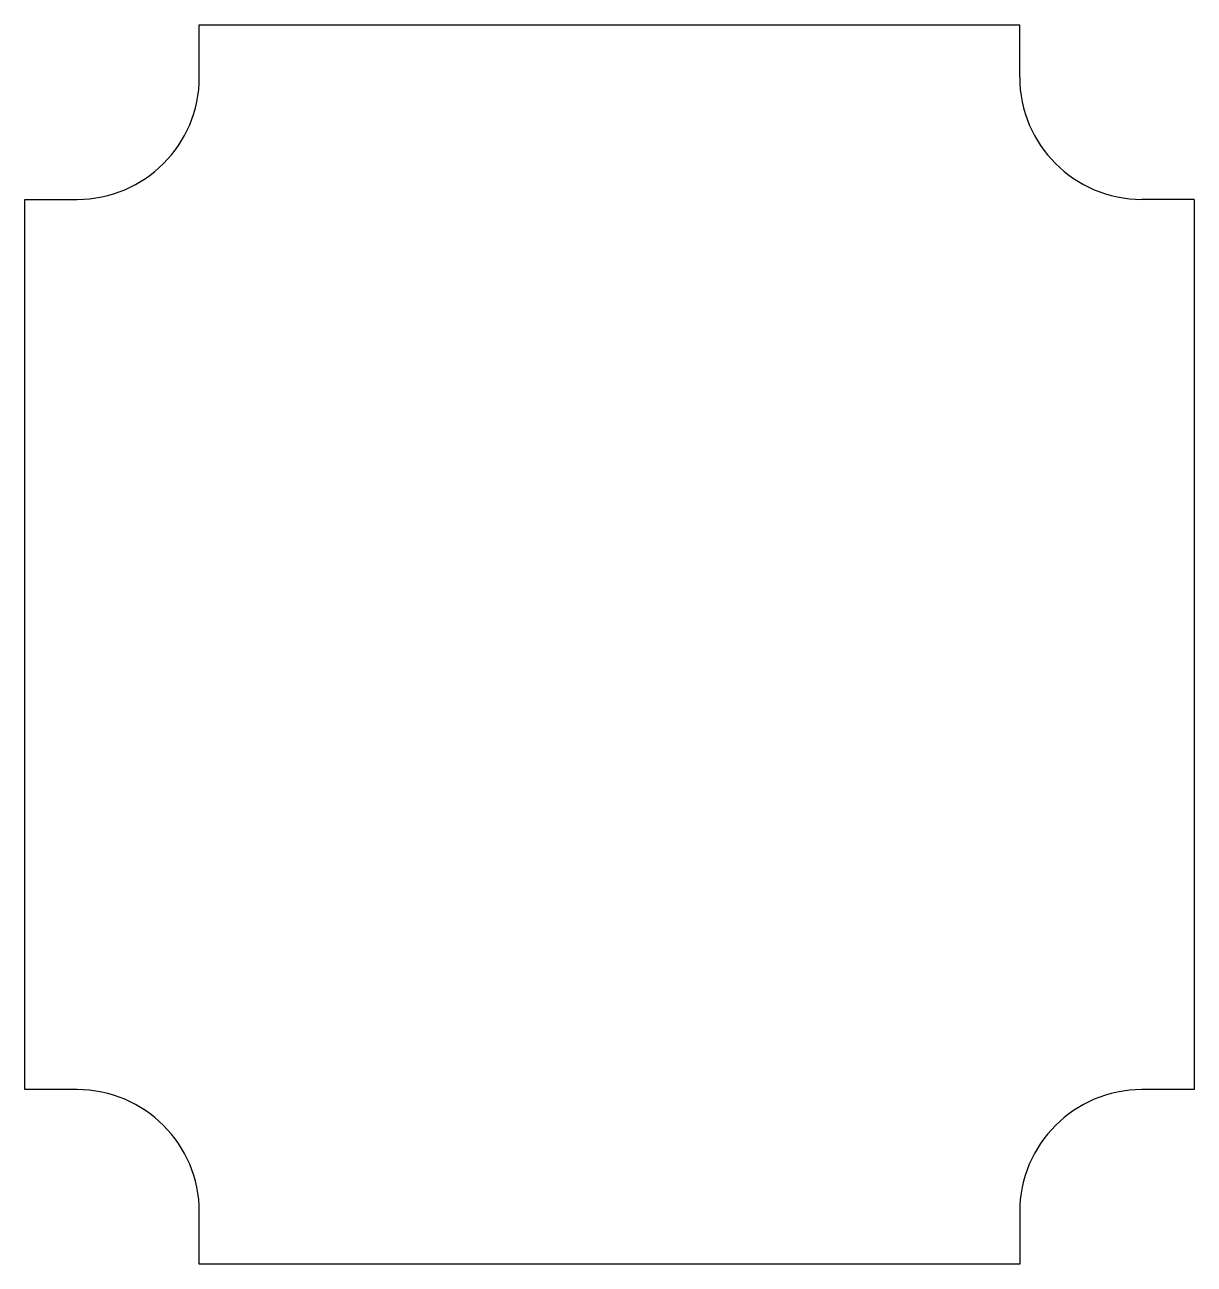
# Model space of a CAD drawing. Header units: millimetres. Extents: x 0 to 33.5, y 0 to 35.5.
import ezdxf

# ---------------------------------------------------------------- set-up
doc = ezdxf.new("R2010")
doc.units = ezdxf.units.MM
doc.layers.get('0').update_dxf_attribs({"linetype": 'CONTINUOUS'})

msp = doc.modelspace()

# ---------------------------------------------------------------- linework, layer by layer
for p, q in [((5, 34), (5, 35.5)), ((5, 35.5), (28.5, 35.5)), ((28.5, 34), (28.5, 35.5)), ((0, 5), (0, 30.5)), ((0, 30.5), (1.5, 30.5)), ((33.5, 30.5), (32, 30.5)), ((33.5, 30.5), (33.5, 5)), ((1.5, 5), (0, 5)), ((33.5, 5), (32, 5)), ((5, 0), (5, 1.5)), ((28.5, 1.5), (28.5, 0)), ((28.5, 0), (5, 0))]:
    msp.add_line(p, q)
for centre, start, end in [((1.5, 34), -90, 0), ((32, 34), 180, 270), ((1.5, 1.5), 0, 90), ((32, 1.5), 90, 180)]:
    msp.add_arc(centre, 3.5, start, end)

doc.saveas('drawing.dxf')
